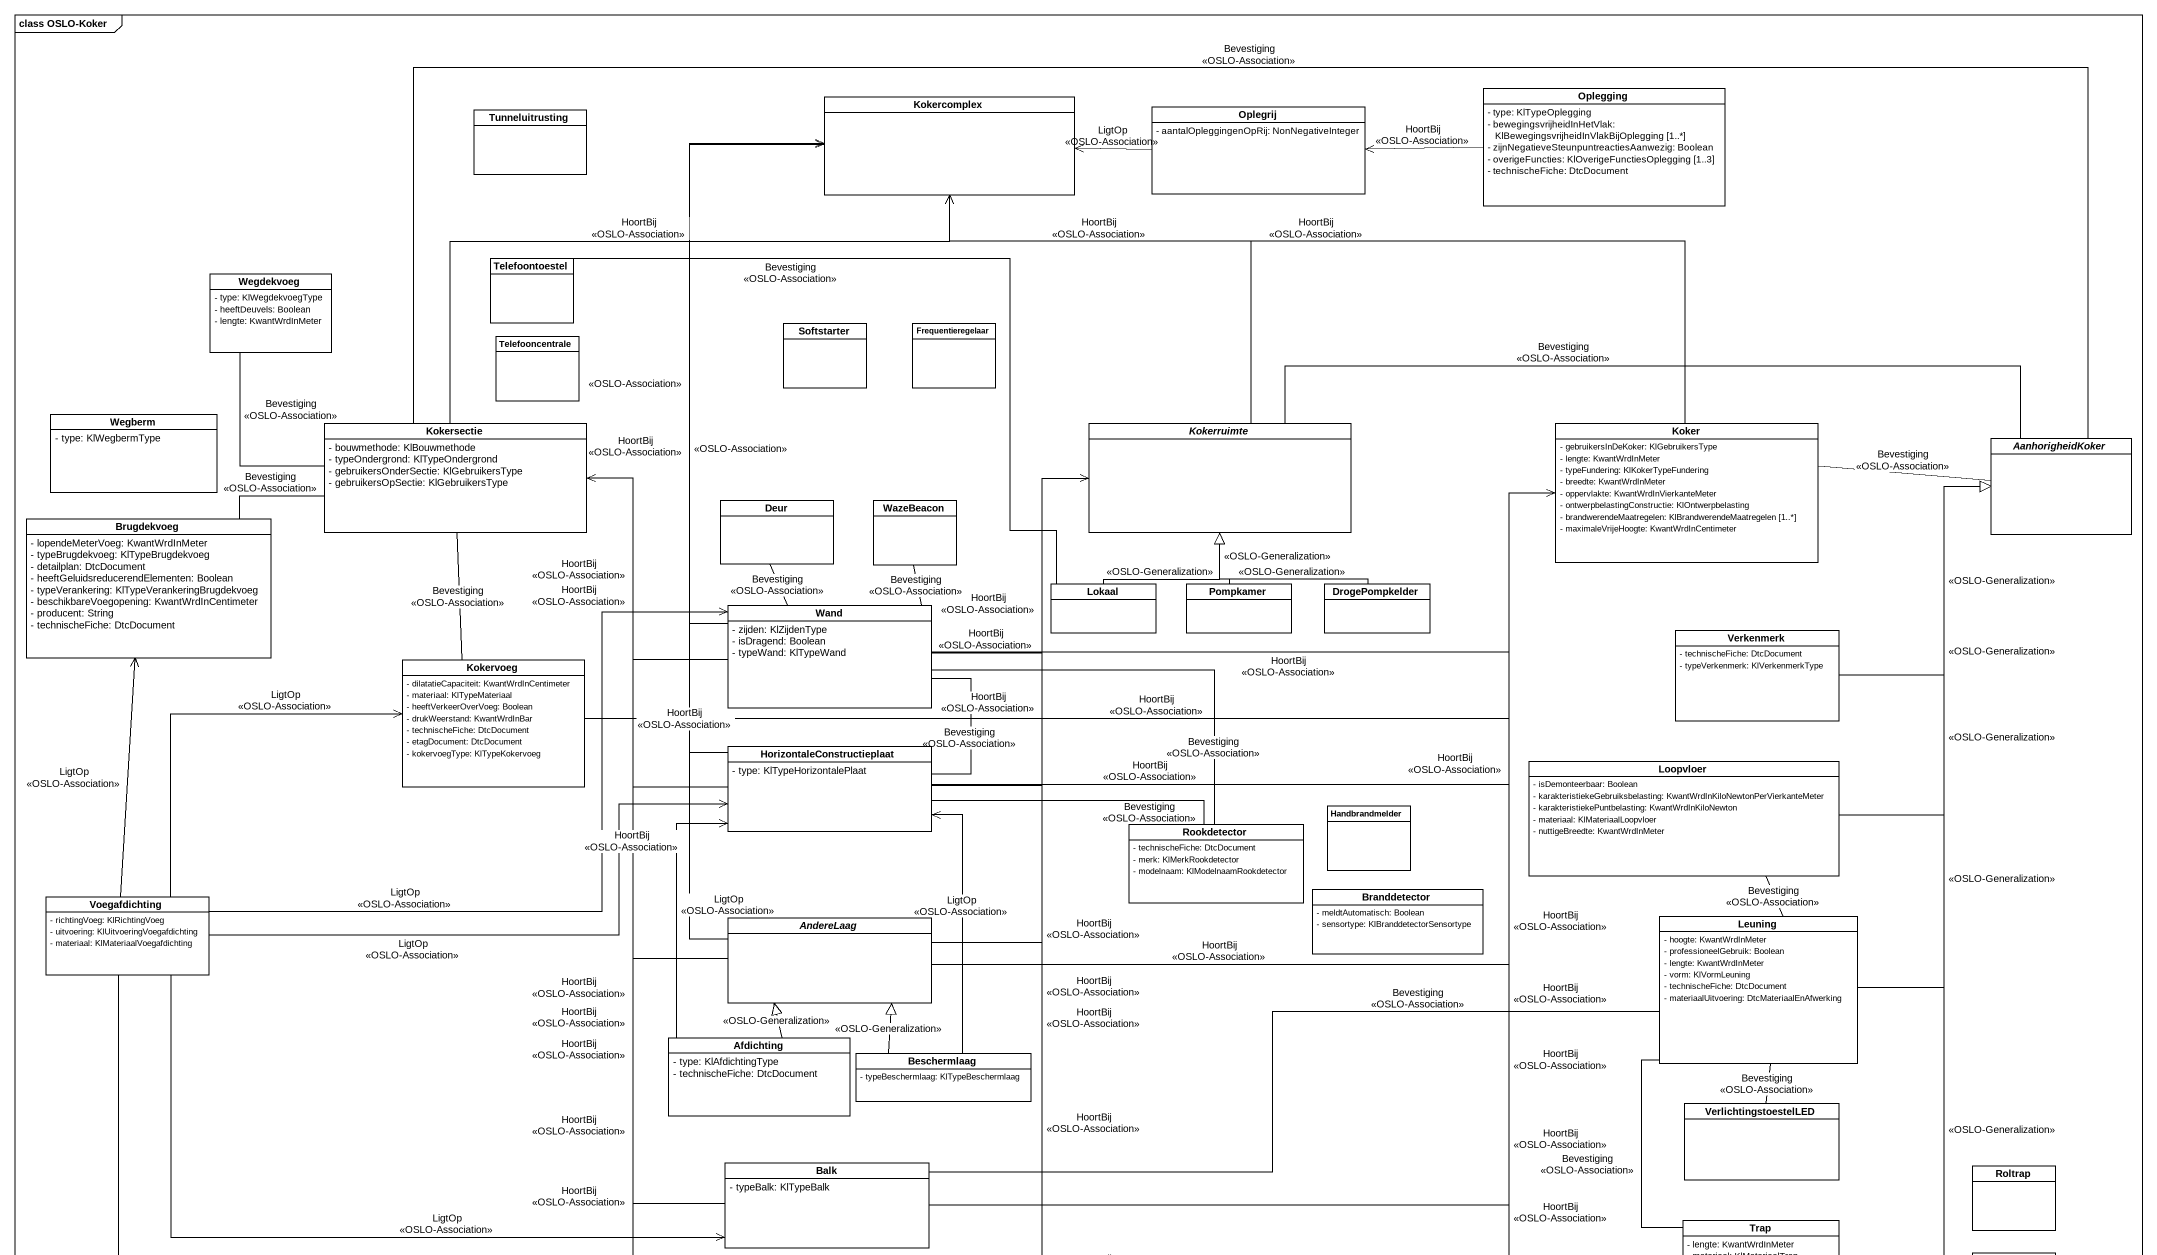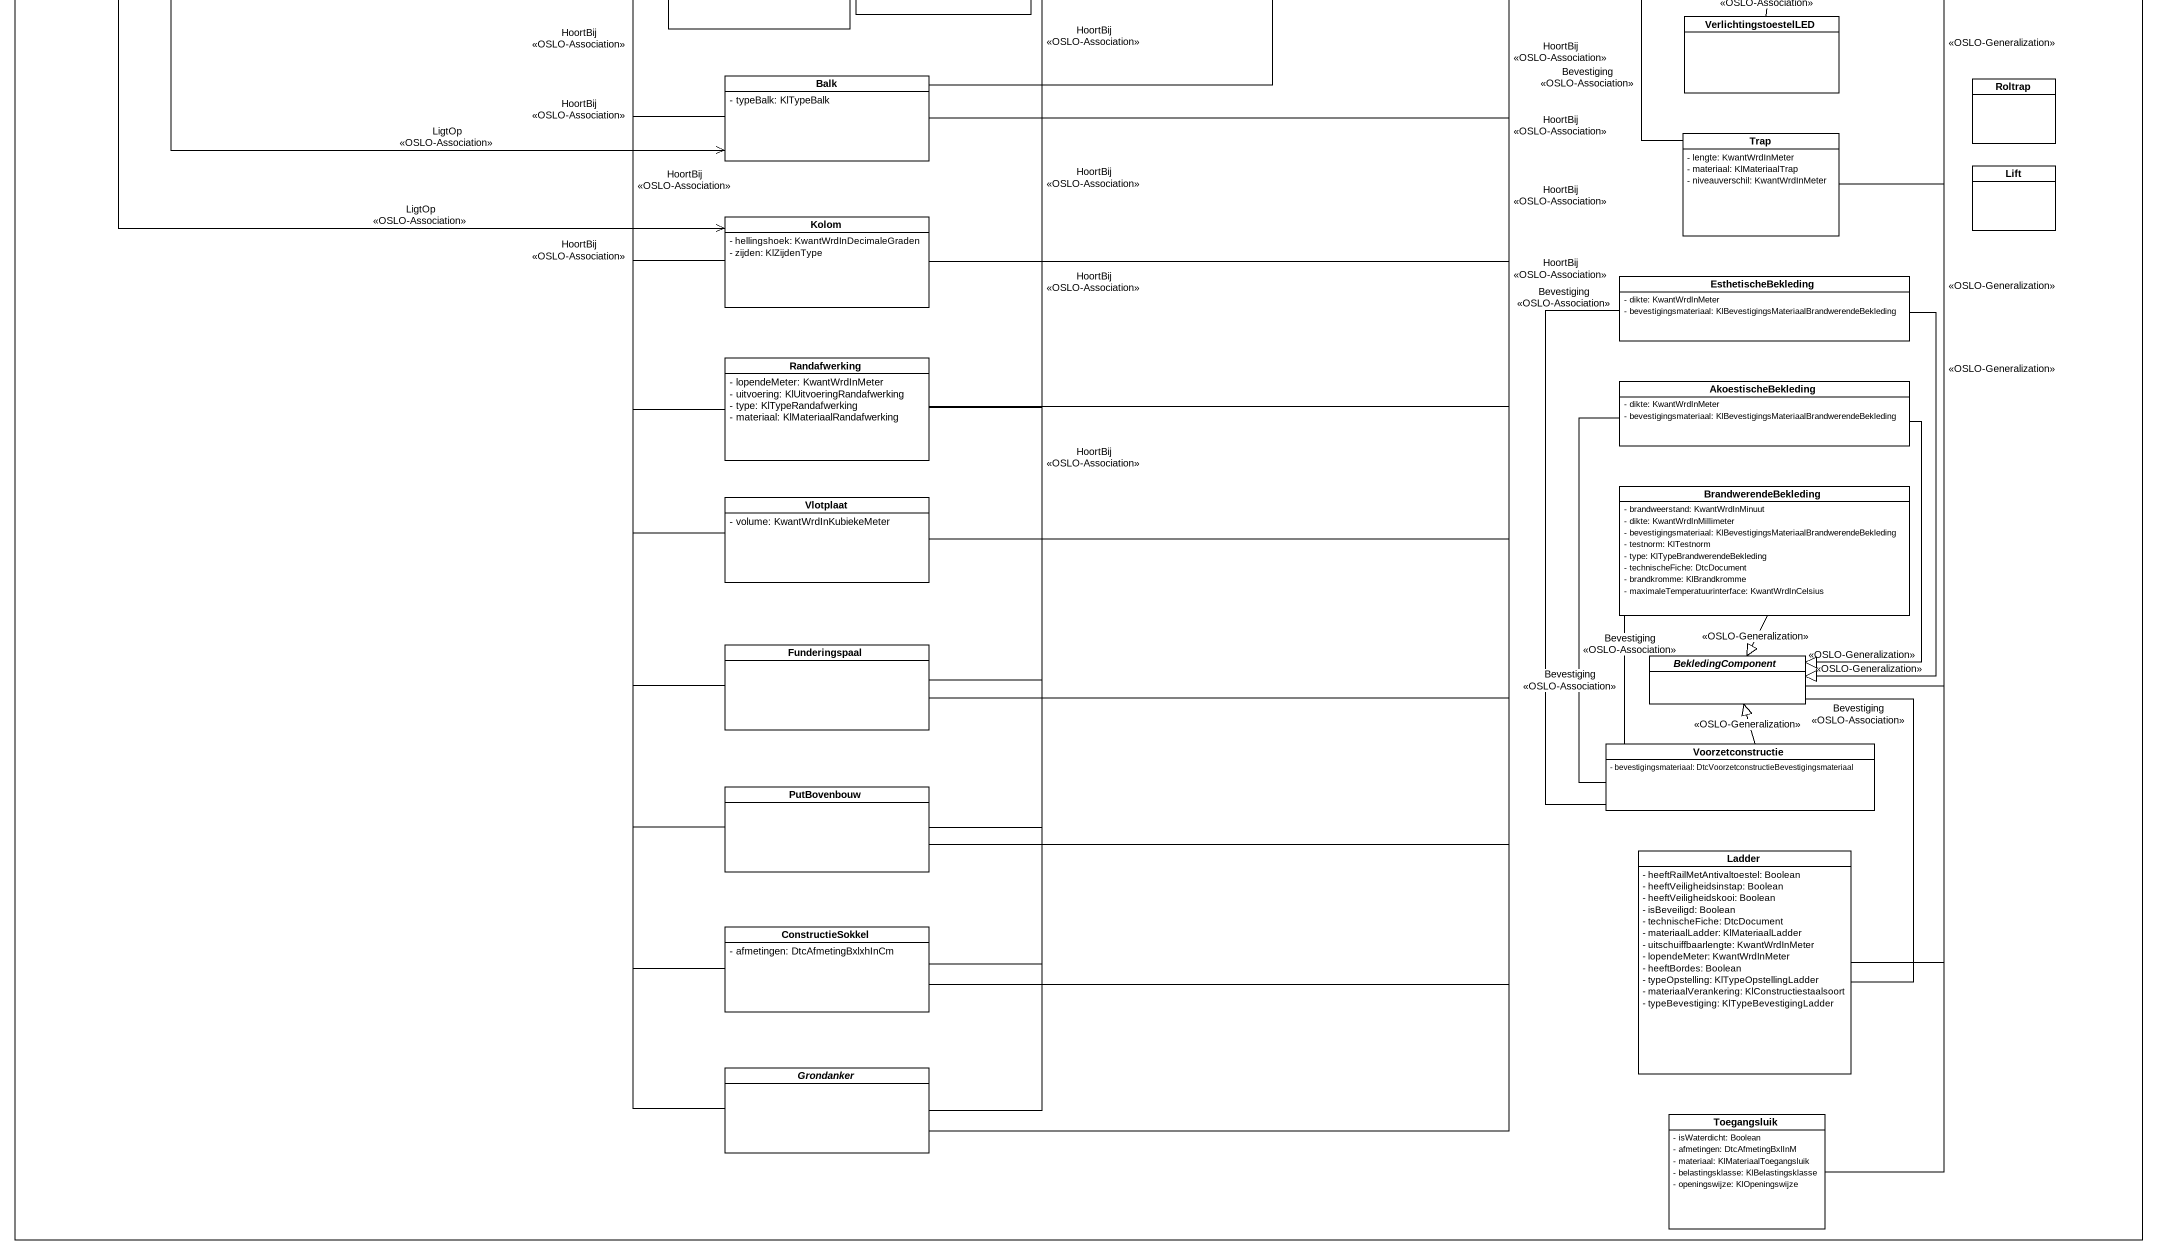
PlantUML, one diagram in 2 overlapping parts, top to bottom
@startuml
mainframe class OSLO-Koker
hide circle
hide empty members
skinparam classAttributeIconSize 0
class Tunneluitrusting #FFFFFF
class Kokercomplex #FFFFFF
class Oplegrij #FFFFFF {
  - aantalOpleggingenOpRij: NonNegativeInteger
}
class Oplegging #FFFFFF {
  - type: KlTypeOplegging
  - bewegingsvrijheidInHetVlak: KlBewegingsvrijheidInVlakBijOplegging [1..*]
  - zijnNegatieveSteunpuntreactiesAanwezig: Boolean
  - overigeFuncties: KlOverigeFunctiesOplegging [1..3]
  - technischeFiche: DtcDocument
}
class Wegdekvoeg #FFFFFF {
  - type: KlWegdekvoegType
  - heeftDeuvels: Boolean
  - lengte: KwantWrdInMeter
}
class Telefoontoestel #FFFFFF
class Telefooncentrale #FFFFFF
class Softstarter #FFFFFF
class Frequentieregelaar #FFFFFF
class Wegberm #FFFFFF {
  - type: KlWegbermType
}
class Kokersectie #FFFFFF {
  - bouwmethode: KlBouwmethode
  - typeOndergrond: KlTypeOndergrond
  - gebruikersOnderSectie: KlGebruikersType
  - gebruikersOpSectie: KlGebruikersType
}
abstract class Kokerruimte #FFFFFF
class Koker #FFFFFF {
  - gebruikersInDeKoker: KlGebruikersType
  - lengte: KwantWrdInMeter
  - typeFundering: KlKokerTypeFundering
  - breedte: KwantWrdInMeter
  - oppervlakte: KwantWrdInVierkanteMeter
  - ontwerpbelastingConstructie: KlOntwerpbelasting
  - brandwerendeMaatregelen: KlBrandwerendeMaatregelen [1..*]
  - maximaleVrijeHoogte: KwantWrdInCentimeter
}
abstract class AanhorigheidKoker #FFFFFF
class Deur #FFFFFF
class WazeBeacon #FFFFFF
class Brugdekvoeg #FFFFFF {
  - lopendeMeterVoeg: KwantWrdInMeter
  - typeBrugdekvoeg: KlTypeBrugdekvoeg
  - detailplan: DtcDocument
  - heeftGeluidsreducerendElementen: Boolean
  - typeVerankering: KlTypeVerankeringBrugdekvoeg
  - beschikbareVoegopening: KwantWrdInCentimeter
  - producent: String
  - technischeFiche: DtcDocument
}
class Lokaal #FFFFFF
class Pompkamer #FFFFFF
class DrogePompkelder #FFFFFF
class Wand #FFFFFF {
  - zijden: KlZijdenType
  - isDragend: Boolean
  - typeWand: KlTypeWand
}
class Kokervoeg #FFFFFF {
  - dilatatieCapaciteit: KwantWrdInCentimeter
  - materiaal: KlTypeMateriaal
  - heeftVerkeerOverVoeg: Boolean
  - drukWeerstand: KwantWrdInBar
  - technischeFiche: DtcDocument
  - etagDocument: DtcDocument
  - kokervoegType: KlTypeKokervoeg
}
class Verkenmerk #FFFFFF {
  - technischeFiche: DtcDocument
  - typeVerkenmerk: KlVerkenmerkType
}
class HorizontaleConstructieplaat #FFFFFF {
  - type: KlTypeHorizontalePlaat
}
class Loopvloer #FFFFFF {
  - isDemonteerbaar: Boolean
  - karakteristiekeGebruiksbelasting: KwantWrdInKiloNewtonPerVierkanteMeter
  - karakteristiekePuntbelasting: KwantWrdInKiloNewton
  - materiaal: KlMateriaalLoopvloer
  - nuttigeBreedte: KwantWrdInMeter
}
class Rookdetector #FFFFFF {
  - technischeFiche: DtcDocument
  - merk: KlMerkRookdetector
  - modelnaam: KlModelnaamRookdetector
}
class Handbrandmelder #FFFFFF
class Voegafdichting #FFFFFF {
  - richtingVoeg: KlRichtingVoeg
  - uitvoering: KlUitvoeringVoegafdichting
  - materiaal: KlMateriaalVoegafdichting
}
abstract class AndereLaag #FFFFFF
class Branddetector #FFFFFF {
  - meldtAutomatisch: Boolean
  - sensortype: KlBranddetectorSensortype
}
class Leuning #FFFFFF {
  - hoogte: KwantWrdInMeter
  - professioneelGebruik: Boolean
  - lengte: KwantWrdInMeter
  - vorm: KlVormLeuning
  - technischeFiche: DtcDocument
  - materiaalUitvoering: DtcMateriaalEnAfwerking
}
class Afdichting #FFFFFF {
  - type: KlAfdichtingType
  - technischeFiche: DtcDocument
}
class Beschermlaag #FFFFFF {
  - typeBeschermlaag: KlTypeBeschermlaag
}
class VerlichtingstoestelLED #FFFFFF
class Balk #FFFFFF {
  - typeBalk: KlTypeBalk
}
class Roltrap #FFFFFF
class Trap #FFFFFF {
  - lengte: KwantWrdInMeter
  - materiaal: KlMateriaalTrap
  - niveauverschil: KwantWrdInMeter
}
class Lift #FFFFFF
class Kolom #FFFFFF {
  - hellingshoek: KwantWrdInDecimaleGraden
  - zijden: KlZijdenType
}
class EsthetischeBekleding #FFFFFF {
  - dikte: KwantWrdInMeter
  - bevestigingsmateriaal: KlBevestigingsMateriaalBrandwerendeBekleding
}
class Randafwerking #FFFFFF {
  - lopendeMeter: KwantWrdInMeter
  - uitvoering: KlUitvoeringRandafwerking
  - type: KlTypeRandafwerking
  - materiaal: KlMateriaalRandafwerking
}
class AkoestischeBekleding #FFFFFF {
  - dikte: KwantWrdInMeter
  - bevestigingsmateriaal: KlBevestigingsMateriaalBrandwerendeBekleding
}
class Vlotplaat #FFFFFF {
  - volume: KwantWrdInKubiekeMeter
}
class BrandwerendeBekleding #FFFFFF {
  - brandweerstand: KwantWrdInMinuut
  - dikte: KwantWrdInMillimeter
  - bevestigingsmateriaal: KlBevestigingsMateriaalBrandwerendeBekleding
  - testnorm: KlTestnorm
  - type: KlTypeBrandwerendeBekleding
  - technischeFiche: DtcDocument
  - brandkromme: KlBrandkromme
  - maximaleTemperatuurinterface: KwantWrdInCelsius
}
class Funderingspaal #FFFFFF
abstract class BekledingComponent #FFFFFF
class Voorzetconstructie #FFFFFF {
  - bevestigingsmateriaal: DtcVoorzetconstructieBevestigingsmateriaal
}
class PutBovenbouw #FFFFFF
class Ladder #FFFFFF {
  - heeftRailMetAntivaltoestel: Boolean
  - heeftVeiligheidsinstap: Boolean
  - heeftVeiligheidskooi: Boolean
  - isBeveiligd: Boolean
  - technischeFiche: DtcDocument
  - materiaalLadder: KlMateriaalLadder
  - uitschuiffbaarlengte: KwantWrdInMeter
  - lopendeMeter: KwantWrdInMeter
  - heeftBordes: Boolean
  - typeOpstelling: KlTypeOpstellingLadder
  - materiaalVerankering: KlConstructiestaalsoort
  - typeBevestiging: KlTypeBevestigingLadder
}
class ConstructieSokkel #FFFFFF {
  - afmetingen: DtcAfmetingBxlxhInCm
}
abstract class Grondanker #FFFFFF
class Toegangsluik #FFFFFF {
  - isWaterdicht: Boolean
  - afmetingen: DtcAfmetingBxlInM
  - materiaal: KlMateriaalToegangsluik
  - belastingsklasse: KlBelastingsklasse
  - openingswijze: KlOpeningswijze
}
Oplegrij -left-> Kokercomplex : LigtOp\n<<OSLO-Association>>
Oplegging -left-> Oplegrij : HoortBij\n<<OSLO-Association>>
Wegdekvoeg -- Kokersectie : Bevestiging\n<<OSLO-Association>>
Telefoontoestel -right- Lokaal : Bevestiging\n<<OSLO-Association>>
Kokersectie -up-> Kokercomplex : HoortBij\n<<OSLO-Association>>
Kokersectie -- Kokervoeg : Bevestiging\n<<OSLO-Association>>
Kokerruimte -up-> Kokercomplex : HoortBij\n<<OSLO-Association>>
Kokerruimte -right- AanhorigheidKoker : Bevestiging\n<<OSLO-Association>>
Koker -left-> Kokercomplex : HoortBij\n<<OSLO-Association>>
AanhorigheidKoker -left- Kokersectie : Bevestiging\n<<OSLO-Association>>
AanhorigheidKoker -left- Koker : Bevestiging\n<<OSLO-Association>>
WazeBeacon -- Wand : Bevestiging\n<<OSLO-Association>>
Brugdekvoeg -right- Kokersectie : Bevestiging\n<<OSLO-Association>>
Lokaal -up-|> Kokerruimte : <<OSLO-Generalization>>
Pompkamer -up-|> Kokerruimte : <<OSLO-Generalization>>
DrogePompkelder -up-|> Kokerruimte : <<OSLO-Generalization>>
Wand -up-> Kokercomplex : <<OSLO-Association>>
Wand -left-> Kokersectie : HoortBij\n<<OSLO-Association>>
Wand -right-> Kokerruimte : HoortBij\n<<OSLO-Association>>
Wand -right-> Koker : HoortBij\n<<OSLO-Association>>
Wand -up- Deur : Bevestiging\n<<OSLO-Association>>
Wand -- HorizontaleConstructieplaat : Bevestiging\n<<OSLO-Association>>
Kokervoeg -right-> Koker : HoortBij\n<<OSLO-Association>>
Verkenmerk -up-|> AanhorigheidKoker : <<OSLO-Generalization>>
HorizontaleConstructieplaat -up-> Kokercomplex : <<OSLO-Association>>
HorizontaleConstructieplaat -up-> Kokersectie : HoortBij\n<<OSLO-Association>>
HorizontaleConstructieplaat -up-> Kokerruimte : HoortBij\n<<OSLO-Association>>
HorizontaleConstructieplaat -right-> Koker : HoortBij\n<<OSLO-Association>>
HorizontaleConstructieplaat -right- Rookdetector : Bevestiging\n<<OSLO-Association>>
Loopvloer -up-|> AanhorigheidKoker : <<OSLO-Generalization>>
Rookdetector -left- Wand : Bevestiging\n<<OSLO-Association>>
Voegafdichting -up-> Brugdekvoeg : LigtOp\n<<OSLO-Association>>
Voegafdichting -right-> Wand : LigtOp\n<<OSLO-Association>>
Voegafdichting -right-> Kokervoeg : LigtOp\n<<OSLO-Association>>
Voegafdichting -right-> HorizontaleConstructieplaat : LigtOp\n<<OSLO-Association>>
Voegafdichting -right-> Balk : LigtOp\n<<OSLO-Association>>
Voegafdichting -right-> Kolom : LigtOp\n<<OSLO-Association>>
AndereLaag -up-> Kokercomplex : HoortBij\n<<OSLO-Association>>
AndereLaag -up-> Kokersectie : HoortBij\n<<OSLO-Association>>
AndereLaag -up-> Kokerruimte : HoortBij\n<<OSLO-Association>>
AndereLaag -right-> Koker : HoortBij\n<<OSLO-Association>>
Leuning -up-|> AanhorigheidKoker : <<OSLO-Generalization>>
Leuning -up- Loopvloer : Bevestiging\n<<OSLO-Association>>
Leuning -left- Balk : Bevestiging\n<<OSLO-Association>>
Afdichting -up-> HorizontaleConstructieplaat : LigtOp\n<<OSLO-Association>>
Afdichting -up-|> AndereLaag : <<OSLO-Generalization>>
Beschermlaag -up-> HorizontaleConstructieplaat : LigtOp\n<<OSLO-Association>>
Beschermlaag -up-|> AndereLaag : <<OSLO-Generalization>>
VerlichtingstoestelLED -up- Leuning : Bevestiging\n<<OSLO-Association>>
Balk -up-> Kokersectie : HoortBij\n<<OSLO-Association>>
Balk -up-> Kokerruimte : HoortBij\n<<OSLO-Association>>
Balk -up-> Koker : HoortBij\n<<OSLO-Association>>
Trap -up-|> AanhorigheidKoker : <<OSLO-Generalization>>
Trap -up- Leuning : Bevestiging\n<<OSLO-Association>>
Kolom -up-> Kokersectie : HoortBij\n<<OSLO-Association>>
Kolom -up-> Kokerruimte : HoortBij\n<<OSLO-Association>>
Kolom -up-> Koker : HoortBij\n<<OSLO-Association>>
EsthetischeBekleding --|> BekledingComponent : <<OSLO-Generalization>>
EsthetischeBekleding -- Voorzetconstructie : Bevestiging\n<<OSLO-Association>>
Randafwerking -up-> Kokersectie : HoortBij\n<<OSLO-Association>>
Randafwerking -up-> Kokerruimte : HoortBij\n<<OSLO-Association>>
Randafwerking -up-> Koker : HoortBij\n<<OSLO-Association>>
AkoestischeBekleding --|> BekledingComponent : <<OSLO-Generalization>>
AkoestischeBekleding -- Voorzetconstructie : Bevestiging\n<<OSLO-Association>>
Vlotplaat -up-> Kokersectie : HoortBij\n<<OSLO-Association>>
Vlotplaat -up-> Koker : HoortBij\n<<OSLO-Association>>
BrandwerendeBekleding --|> BekledingComponent : <<OSLO-Generalization>>
BrandwerendeBekleding -- Voorzetconstructie : Bevestiging\n<<OSLO-Association>>
Funderingspaal -up-> Kokersectie : HoortBij\n<<OSLO-Association>>
Funderingspaal -up-> Kokerruimte : HoortBij\n<<OSLO-Association>>
Funderingspaal -up-> Koker : HoortBij\n<<OSLO-Association>>
BekledingComponent -up-|> AanhorigheidKoker : <<OSLO-Generalization>>
Voorzetconstructie -up-|> BekledingComponent : <<OSLO-Generalization>>
PutBovenbouw -up-> Kokersectie : HoortBij\n<<OSLO-Association>>
PutBovenbouw -up-> Kokerruimte : HoortBij\n<<OSLO-Association>>
PutBovenbouw -up-> Koker : HoortBij\n<<OSLO-Association>>
Ladder -up-|> AanhorigheidKoker : <<OSLO-Generalization>>
Ladder -up- BekledingComponent : Bevestiging\n<<OSLO-Association>>
ConstructieSokkel -up-> Kokersectie : HoortBij\n<<OSLO-Association>>
ConstructieSokkel -up-> Kokerruimte : HoortBij\n<<OSLO-Association>>
ConstructieSokkel -up-> Koker : HoortBij\n<<OSLO-Association>>
Grondanker -up-> Kokersectie : HoortBij\n<<OSLO-Association>>
Grondanker -up-> Kokerruimte : HoortBij\n<<OSLO-Association>>
Grondanker -up-> Koker : HoortBij\n<<OSLO-Association>>
Toegangsluik -up-|> AanhorigheidKoker : <<OSLO-Generalization>>
@enduml
